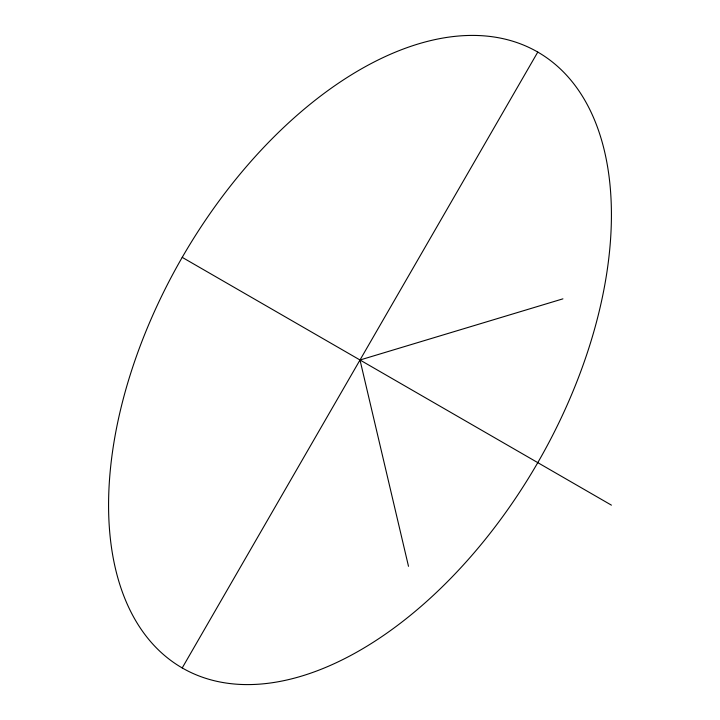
<?xml version="1.0" encoding="UTF-8"?>
<svg xmlns="http://www.w3.org/2000/svg" width="720" height="720" viewBox="0 0 720 720"><rect width="100%" height="100%" fill="white"/><g stroke="black" fill="none" stroke-linecap="round" stroke-linejoin="round"><path stroke-width="1.08" d="M182.223 667.926L537.777 52.074A355.563 205.281 -60 0 0 117.144 425.07A355.563 205.281 -60 0 0 425.07 602.856A355.563 205.281 -60 0 0 537.777 52.074M562.923 298.845L360 360L408.501 566.316M182.223 257.355L611.424 505.152"/></g></svg>
